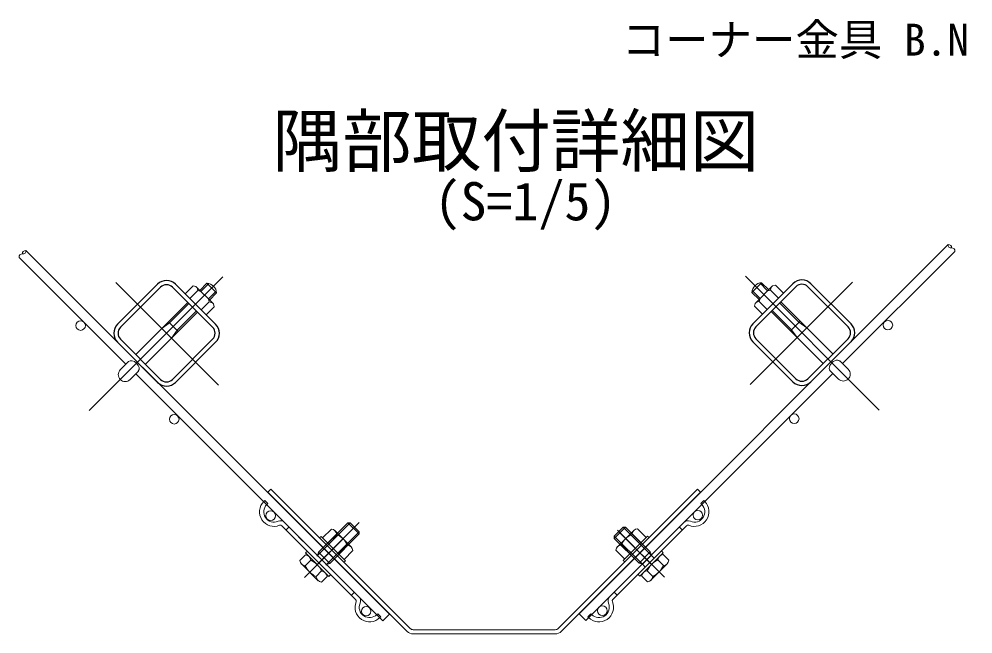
# Model space of a CAD drawing. Units: millimetres, scale not verified, with parts at other scales. Extents: x -4200 to 4200, y -2970 to 2970.
# Drawn here: x 1910 to 3351, y -716 to 213 of the extents above; entities that cross this region are included whole.
import ezdxf
from ezdxf.enums import TextEntityAlignment as Align

# ---------------------------------------------------------------- set-up
doc = ezdxf.new("R2010")
doc.units = ezdxf.units.MM
doc.header["$LTSCALE"] = 10
doc.linetypes.add('USER1', pattern=[50.8, 31.75, -6.35, 6.35, -6.35])
for name, color, linetype, lineweight in [('0-0_D-TTL-TXT', 7, 'Continuous', 25), ('0-4_D-STR3', 3, 'Continuous', 13), ('0-5_D-BMK', 2, 'USER1', 13), ('0-6_D-STR1', 1, 'Continuous', 25), ('0-7_D-STR2', 7, 'Continuous', 13), ('0-B_D-STR-TXT', 7, 'Continuous', 13)]:
    doc.layers.add(name, color=color, linetype=linetype, lineweight=lineweight)
doc.styles.add('ＭＳ ゴシック', font='')
doc.styles.get('ＭＳ ゴシック').set_extended_font_data('MS Gothic')

msp = doc.modelspace()

# ---------------------------------------------------------------- linework, layer by layer
at = {"layer": '0-4_D-STR3'}
for p, q in [((2183.37, -197.02), (2194.17, -186.21)), ((2185.07, -198.72), (2197.07, -186.71)), ((2208.88, -200.92), (2194.17, -186.21)), ((3017.25, -200.12), (3031.96, -185.41)), ((3041.06, -197.92), (3029.06, -185.91)), ((3042.76, -196.22), (3031.96, -185.41)), ((2173.18, -190.01), (2161.14, -202.05)), ((2180.65, -197.48), (2168.61, -209.52)), ((2177.53, -191.18), (2173.18, -190.01)), ((2177.53, -191.18), (2203.92, -217.57)), ((2179.48, -193.13), (2180.65, -197.48)), ((2185, -198.64), (2180.65, -197.48)), ((2196.38, -210.03), (2208.38, -198.03)), ((2198.08, -211.73), (2208.88, -200.92)), ((3028.05, -210.93), (3017.25, -200.12)), ((3029.75, -209.23), (3017.75, -197.23)), ((3048.6, -190.38), (3022.21, -216.77)), ((3064.99, -201.25), (3033.09, -233.16)), ((3041.14, -197.84), (3045.49, -196.68)), ((3046.65, -192.33), (3045.49, -196.68)), ((3045.49, -196.68), (3057.53, -208.72)), ((3048.6, -190.38), (3052.95, -189.21)), ((3052.95, -189.21), (3064.99, -201.25)), ((2086.58, -293.81), (2165.21, -215.18)), ((2161.14, -202.05), (2193.04, -233.96)), ((2197.62, -214.45), (2185.58, -226.49)), ((2196.45, -210.1), (2197.62, -214.45)), ((2201.97, -215.62), (2197.62, -214.45)), ((3024.16, -214.82), (3028.51, -213.65)), ((3029.68, -209.3), (3028.51, -213.65)), ((3028.51, -213.65), (3040.56, -225.69)), ((3059.22, -216.07), (3088.36, -245.21)), ((3139.55, -293.01), (3060.92, -214.38)), ((2101.29, -308.52), (2179.92, -229.89)), ((2149.09, -257.32), (2178.22, -228.19)), ((2205.08, -221.92), (2193.04, -233.96)), ((2203.92, -217.57), (2205.08, -221.92)), ((3022.21, -216.77), (3021.05, -221.12)), ((3021.05, -221.12), (3033.09, -233.16)), ((3124.84, -307.72), (3046.21, -229.09)), ((2136.08, -244.31), (2150.79, -259.02)), ((3090.05, -243.51), (3075.35, -258.22)), ((2137.77, -246.01), (2125.9, -254.49)), ((2149.09, -257.32), (2140.6, -269.2)), ((3077.04, -256.52), (3085.53, -268.4)), ((3088.36, -245.21), (3100.24, -253.69)), ((2075.9, -304.48), (2063.39, -317)), ((3150.23, -303.68), (3162.74, -316.2)), ((2090.61, -319.19), (2078.1, -331.71)), ((3135.52, -318.39), (3148.04, -330.91)), ((2290.93, -497.37), (2286.4, -501.89)), ((2286.4, -501.89), (2496.66, -712.15)), ((2290.93, -497.37), (2501.19, -707.62)), ((2724.93, -707.62), (2935.19, -497.37)), ((2729.46, -712.15), (2939.72, -501.89)), ((2935.19, -497.37), (2939.72, -501.89)), ((2280.04, -515.89), (2281.45, -514.47)), ((2285.98, -519), (2281.45, -514.47)), ((2940.15, -519), (2944.67, -514.47)), ((2946.09, -515.89), (2944.67, -514.47)), ((2284.56, -520.41), (2285.98, -519)), ((2941.56, -520.41), (2940.15, -519)), ((2418.84, -663.74), (2307.54, -552.45)), ((2423.37, -659.22), (2312.07, -547.92)), ((2313.98, -558.88), (2318.5, -554.35)), ((2341.37, -630.73), (2424.32, -547.78)), ((2360.07, -598.45), (2410.55, -547.97)), ((2362.75, -592.38), (2407.15, -547.97)), ((2382.12, -557.45), (2368.83, -570.74)), ((2373.65, -612.03), (2424.12, -561.55)), ((2412.33, -584.82), (2387.23, -559.73)), ((2424.12, -564.94), (2407.15, -547.97)), ((2424.12, -564.94), (2424.12, -561.55)), ((2802.75, -659.22), (2914.05, -547.92)), ((2807.28, -663.74), (2918.58, -552.45)), ((2809.47, -571.61), (2826.44, -554.64)), ((2809.47, -568.21), (2823.05, -554.64)), ((2865.19, -610.36), (2814.12, -559.29)), ((2814.2, -584.42), (2839.3, -559.32)), ((2885.16, -630.32), (2816.35, -561.52)), ((2869.72, -601.31), (2823.05, -554.64)), ((2823.05, -554.64), (2826.44, -554.64)), ((2863.78, -591.97), (2826.44, -554.64)), ((2844.4, -557.04), (2857.7, -570.33)), ((2880.18, -590.84), (2915.53, -555.49)), ((2912.14, -558.88), (2907.62, -554.35)), ((2339.29, -575.71), (2325.72, -562.14)), ((2361.33, -610.76), (2399.8, -572.3)), ((2364.44, -570.88), (2366.71, -568.62)), ((2403.48, -605.39), (2366.71, -568.62)), ((2390.25, -565.58), (2376.96, -578.87)), ((2379.72, -609.35), (2424.12, -564.94)), ((2852.88, -611.62), (2809.47, -568.21)), ((2809.47, -571.61), (2809.47, -568.21)), ((2846.81, -608.94), (2809.47, -571.61)), ((2823.05, -604.98), (2859.82, -568.21)), ((2825.31, -607.25), (2862.08, -570.48)), ((2836.27, -565.17), (2849.57, -578.47)), ((2862.08, -570.48), (2859.82, -568.21)), ((2406.52, -581.84), (2393.22, -595.13)), ((2414.65, -589.97), (2401.36, -603.27)), ((2811.88, -589.57), (2825.17, -602.86)), ((2820.01, -581.44), (2833.3, -594.73)), ((2883.44, -593.24), (2880.61, -590.42)), ((2334.6, -604.96), (2343.09, -596.48)), ((2342.74, -613.1), (2351.22, -604.61)), ((2343.09, -593.65), (2345.92, -590.82)), ((2378.44, -629.01), (2343.09, -593.65)), ((2361.05, -597.47), (2362.75, -592.38)), ((2379.72, -609.35), (2362.75, -592.38)), ((2825.31, -607.25), (2823.05, -604.98)), ((2846.81, -608.94), (2863.78, -591.97)), ((2848.08, -628.6), (2883.44, -593.24)), ((2883.79, -612.69), (2875.3, -604.2)), ((2891.92, -604.56), (2883.44, -596.07)), ((2362.41, -635.6), (2336.91, -610.09)), ((2374.63, -611.04), (2379.72, -609.35)), ((2401.21, -607.65), (2403.48, -605.39)), ((2851.9, -610.64), (2846.81, -608.94)), ((2856.14, -614.88), (2852.88, -611.62)), ((2864.12, -635.19), (2889.62, -609.69)), ((2359, -629.36), (2367.48, -620.87)), ((2367.13, -637.49), (2375.62, -629.01)), ((2378.44, -629.01), (2381.27, -626.18)), ((2848.08, -628.6), (2845.25, -625.77)), ((2859.39, -637.09), (2850.91, -628.6)), ((2867.53, -628.95), (2859.04, -620.47)), ((2412.41, -657.31), (2416.93, -652.78)), ((2813.71, -657.31), (2809.19, -652.78)), ((2450.87, -686.72), (2452.29, -685.31)), ((2452.29, -685.31), (2456.81, -689.84)), ((2455.4, -691.25), (2456.81, -689.84)), ((2773.83, -685.31), (2769.31, -689.84)), ((2770.72, -691.25), (2769.31, -689.84)), ((2775.25, -686.72), (2773.83, -685.31)), ((2505.71, -709.5), (2720.41, -709.5)), ((2505.71, -715.9), (2720.41, -715.9))]:
    msp.add_line(p, q, dxfattribs=at)
for points in [[(2137.78, -246.01), (2166.91, -216.87), (2137.78, -246.01)], [(3047.91, -227.39), (3077.04, -256.52), (3047.91, -227.39)], [(2424.12, -561.55), (2410.55, -547.97), (2407.15, -547.97)], [(2851.9, -610.64), (2865.48, -597.06), (2863.78, -591.97)]]:
    msp.add_lwpolyline(points, dxfattribs=at)
for centre, radius, start, end in [((2192.93, -202.17), 16, 4.4584, 85.5416), ((3033.2, -201.37), 16, 94.4584, 175.5416), ((3155.39, -323.55), 10.4, 225, 45), ((2070.74, -324.35), 10.4, 135, 315), ((2295.59, -531.44), 22, 135, 292.60731), ((2930.53, -531.44), 22, 247.39269, 45), ((2295.59, -531.44), 15.6, 135, 292.60731), ((2930.53, -531.44), 15.6, 247.39269, 45), ((2305.28, -554.71), 9.6, 45, 112.60731), ((2920.84, -554.71), 9.6, 67.39269, 135), ((2305.28, -554.71), 3.2, 45, 112.60731), ((2381.1, -566.6), 9.21, 6.37498, 83.62502), ((2845.43, -566.2), 9.21, 96.37498, 173.62502), ((2920.84, -554.71), 3.2, 67.39269, 135), ((2375.71, -596.38), 34.06, 25.26839, 64.73161), ((2850.81, -595.98), 34.06, 115.26839, 154.73161), ((2405.48, -591.01), 9.22, 6.43449, 83.56551), ((2821.04, -590.6), 9.22, 96.43449, 173.56551), ((2343.76, -603.94), 9.22, 186.40651, 263.59349), ((2342.07, -605.63), 9.21, 6.37498, 83.62502), ((2336.68, -635.41), 34.06, 25.26839, 64.73161), ((2889.84, -635.01), 34.06, 115.26839, 154.73161), ((2884.46, -605.23), 9.21, 96.37498, 173.62502), ((2882.76, -603.53), 9.22, 276.40651, 353.59349), ((2373.54, -598.56), 34.06, 205.26839, 244.73161), ((2852.99, -598.15), 34.06, 295.26839, 334.73161), ((2368, -628.49), 9.04, 185.51779, 264.48221), ((2366.45, -630.04), 9.22, 6.43449, 83.56551), ((2860.07, -629.63), 9.22, 96.43449, 173.56551), ((2858.53, -628.08), 9.04, 275.51779, 354.48221), ((2416.58, -666.01), 9.6, 337.39269, 45), ((2809.54, -666.01), 9.6, 135, 202.60731), ((2439.84, -675.69), 22, 157.39269, 315), ((2416.58, -666.01), 3.2, 337.39269, 45), ((2439.84, -675.69), 15.6, 157.39269, 315), ((2786.28, -675.69), 22, 225, 22.60731), ((2786.28, -675.69), 15.6, 225, 22.60731), ((2809.54, -666.01), 3.2, 135, 202.60731), ((2505.71, -703.1), 12.8, 225, 270), ((2505.71, -703.1), 6.4, 225, 270), ((2720.41, -703.1), 6.4, 270, 315), ((2720.41, -703.1), 12.8, 270, 315)]:
    msp.add_arc(centre, radius, start, end, dxfattribs=at)
for centre, major_axis, start_param, end_param in [((3142.92, -311.08), (7.35, 7.35), 0, 3.1415927), ((2083.21, -311.88), (-7.35, 7.35), 3.1415927, 6.2831853)]:
    msp.add_ellipse(centre, major_axis=major_axis, ratio=0.649974, start_param=start_param, end_param=end_param, dxfattribs=at)
at = {"layer": '0-5_D-BMK'}
for p, q in [((2016.57, -378.52), (2218.46, -176.63)), ((2056.71, -185.31), (2211.46, -340.05)), ((3209.56, -377.72), (3007.67, -175.83)), ((3169.42, -184.51), (3014.67, -339.25))]:
    msp.add_line(p, q, dxfattribs=at)
at = {"layer": '0-6_D-STR1'}
for p, q in [((3018.78, -247.47), (3079.3, -186.94)), ((3166.99, -247.47), (3106.46, -186.94)), ((2059.14, -248.27), (2119.67, -187.74)), ((2063.67, -252.8), (2124.2, -192.27)), ((2202.83, -252.8), (2142.3, -192.27)), ((2207.35, -248.27), (2146.83, -187.74)), ((3023.3, -252), (3083.83, -191.47)), ((3162.46, -252), (3101.93, -191.47)), ((2063.58, -270.81), (2124.29, -331.51)), ((2142.3, -331.43), (2202.83, -270.9)), ((3083.83, -330.63), (3023.3, -270.1)), ((3162.55, -270.01), (3101.84, -330.71)), ((2059.01, -275.29), (2119.8, -336.08)), ((2146.83, -335.95), (2207.35, -275.42)), ((3079.31, -335.15), (3018.78, -274.62)), ((3167.12, -274.49), (3106.33, -335.28))]:
    msp.add_line(p, q, dxfattribs=at)
for centre, radius, start, end in [((2133.25, -201.32), 19.2, 45, 135.00001), ((3092.88, -200.52), 19.2, 44.99999, 135), ((2133.25, -201.32), 12.8, 45, 135.00001), ((3092.88, -200.52), 12.8, 44.99999, 135), ((2072.72, -261.85), 19.2, 135.00001, 225), ((2072.72, -261.85), 12.8, 135.00001, 225), ((2193.78, -261.85), 12.8, 315.00001, 45.00002), ((2193.78, -261.85), 19.2, 315.00001, 45.00002), ((3032.35, -261.05), 19.2, 134.99998, 224.99999), ((3032.35, -261.05), 12.8, 134.99998, 224.99999), ((3153.41, -261.05), 12.8, 315, 44.99999), ((3153.41, -261.05), 19.2, 315, 44.99999), ((3092.88, -321.58), 12.8, 224.99999, 315), ((2133.25, -322.37), 19.2, 225, 315.00001), ((2133.25, -322.38), 12.8, 225, 315.00001), ((3092.88, -321.57), 19.2, 224.99999, 315)]:
    msp.add_arc(centre, radius, start, end, dxfattribs=at)
at = {"layer": '0-7_D-STR2'}
for p, q in [((2756.3, -685.31), (3313.7, -127.91)), ((2082.06, -298.33), (1920.72, -137)), ((3154.26, -307.71), (3323.88, -138.09)), ((2071.87, -308.51), (1910.54, -147.18)), ((2272.64, -488.92), (2096.76, -313.04)), ((2459.65, -696.29), (2086.58, -323.22)), ((2766.48, -695.49), (3139.55, -322.42)), ((2272.64, -488.92), (2469.83, -686.11)), ((2459.65, -696.29), (2469.83, -686.11)), ((2756.3, -685.31), (2766.48, -695.49))]:
    msp.add_line(p, q, dxfattribs=at)
for centre in [(2003.43, -250.25), (3222.71, -249.45), (2144.85, -391.67), (3081.28, -390.87), (2290.51, -537.33), (2935.62, -536.53), (2434.76, -681.58), (2791.37, -680.78)]:
    msp.add_circle(centre, 7.2, dxfattribs=at)
for centre, start, end in [((3318.13, -128.56), 171.54543, 278.45457), ((3314.36, -132.34), 351.54543, 98.45457), ((1914.97, -146.52), 81.54543, 188.45457), ((1920.06, -141.43), 81.54543, 188.45457), ((1916.29, -137.66), 261.54543, 8.45457), ((3319.45, -137.43), 351.54543, 98.45457)]:
    msp.add_arc(centre, 4.48, start, end, dxfattribs=at)

# ---------------------------------------------------------------- texts
at = {"layer": '0-0_D-TTL-TXT', "style": 'ＭＳ ゴシック'}
for s, height, p in [('隅部取付詳細図', 76.98, (2293.59, -32.78)), ('(S=1/5)', 57.7, (2537.89, -108.56))]:
    msp.add_text(s, height=height, dxfattribs=at).set_placement(p, align=Align.BOTTOM_LEFT)
at = {"layer": '0-B_D-STR-TXT', "style": 'ＭＳ ゴシック'}
msp.add_text('コーナー金具 B.N M6', height=48.09, dxfattribs=at).set_placement((2820.72, 143.09), align=Align.BOTTOM_LEFT)

doc.saveas('drawing.dxf')
